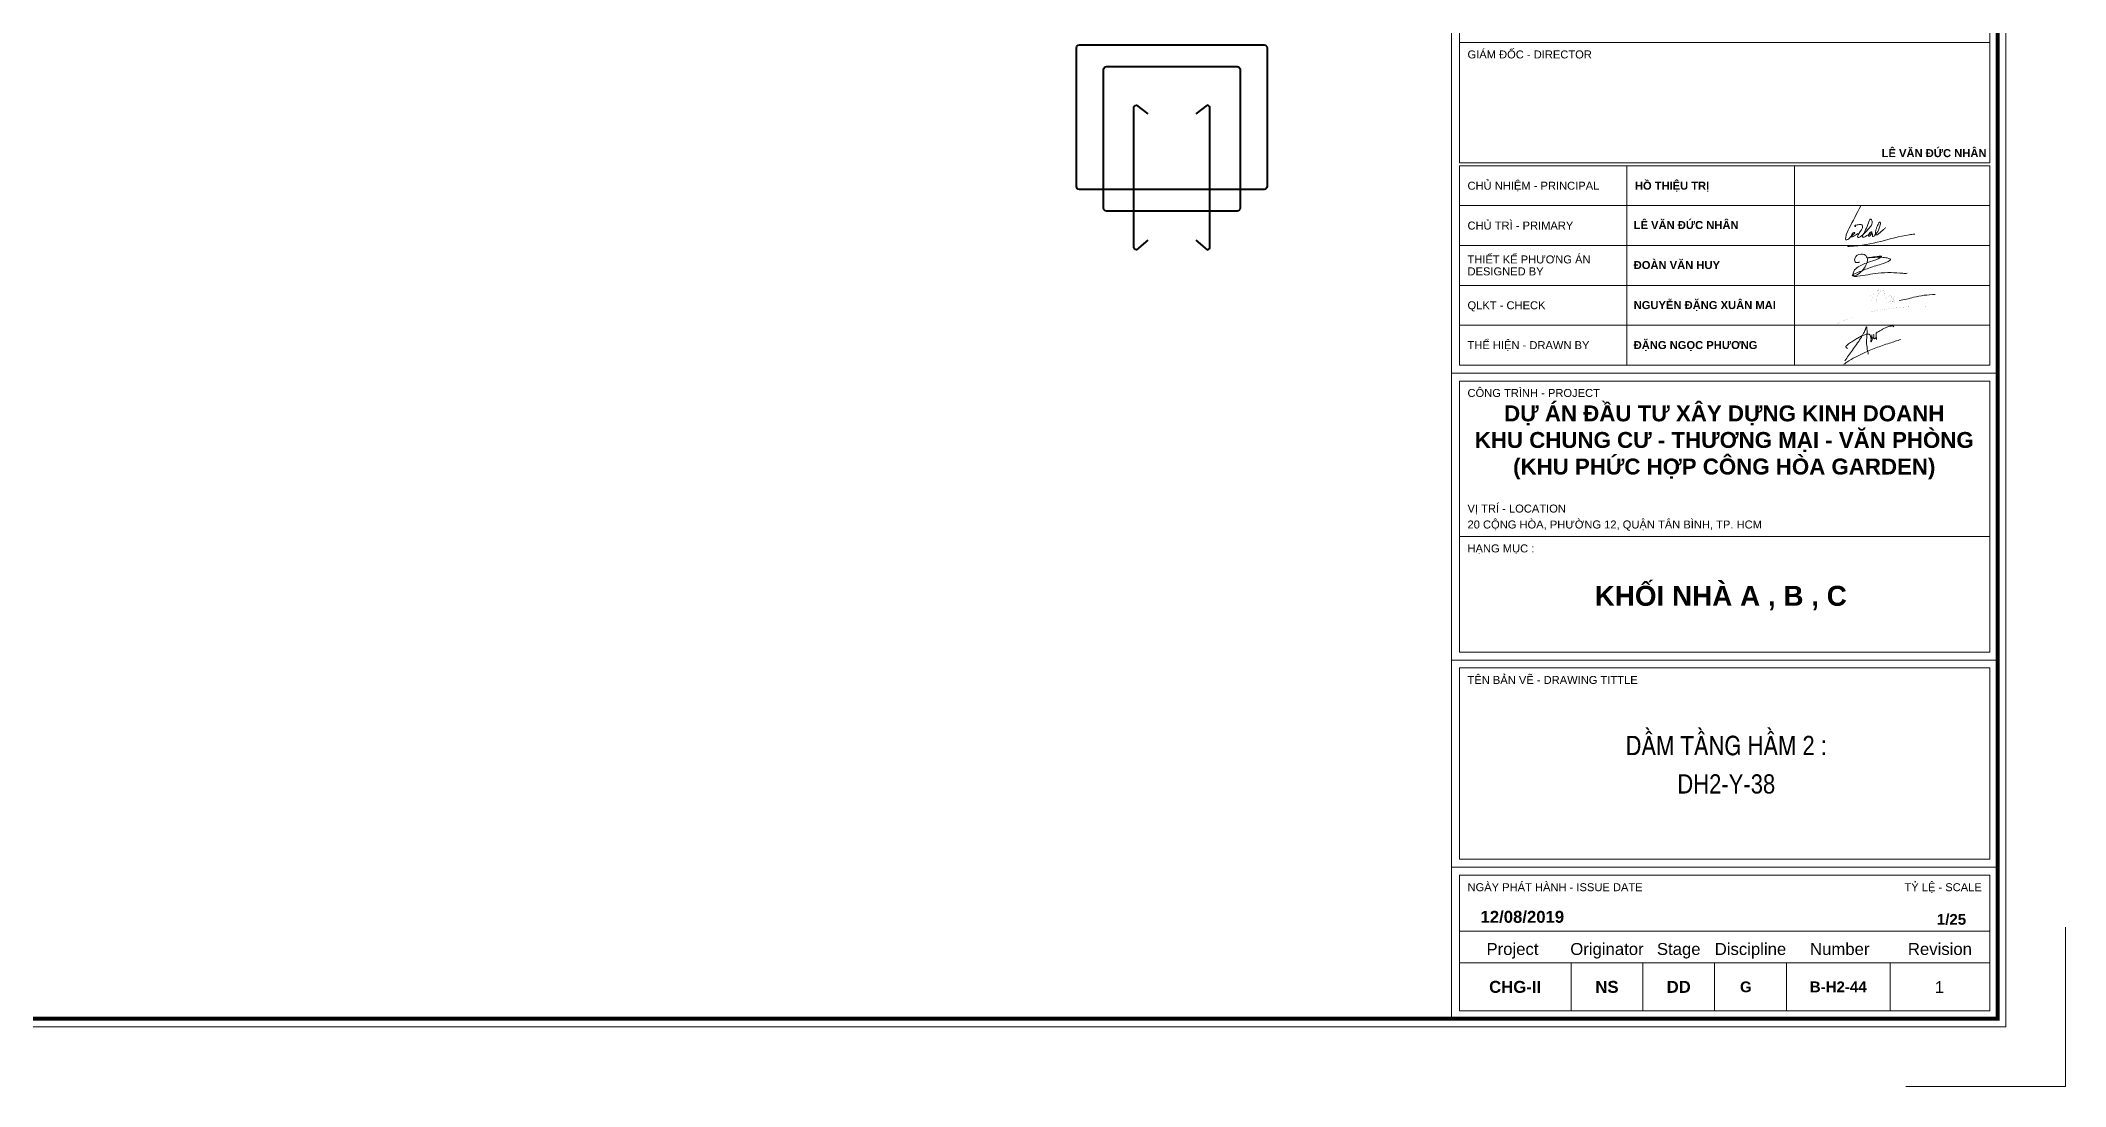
# Model space of a CAD drawing. Header units: millimetres. Extents: x 3014920 to 3563667, y -1638653 to -1356471.
# Drawn here: x 3550499 to 3563667, y -1621074 to -1614271 of the extents above; entities that cross this region are included whole.
import ezdxf
from ezdxf.enums import TextEntityAlignment as Align

# ---------------------------------------------------------------- set-up
doc = ezdxf.new("R2010")
doc.units = ezdxf.units.MM
doc.header["$MEASUREMENT"] = 0
doc.linetypes.add('CENTER', pattern=[2, 1.25, -0.25, 0.25, -0.25])
doc.layers.get('0').update_dxf_attribs({"lineweight": 9})
doc.layers.get('Defpoints').update_dxf_attribs({"color": 10, "lineweight": 0})
for name, color, linetype, lineweight in [('CDAI', 21, 'Continuous', 40), ('CHG_XX_Khung ten$0$TEXT', 7, 'Continuous', 15), ('CHUNHO', 7, 'CENTER', 13), ('CHUTO', 51, 'Continuous', 15)]:
    doc.layers.add(name, color=color, linetype=linetype, lineweight=lineweight)
doc.styles.add('ArialB', font='arialbd.ttf')
doc.styles.add('CHG_XX_Khung ten$0$A1 BORDER$0$ARIAL', font='arial.ttf')
doc.styles.add('CHG_XX_Khung ten$0$A1 BORDER$0$Arial - Bold', font='arialbd.ttf', dxfattribs={"height": 2.5})
doc.styles.add('CHG_XX_Khung ten$0$arial', font='arial.ttf')
doc.styles.add('CHG_XX_Khung ten$0$Arial - Bold', font='arialbd.ttf')
doc.styles.add('CHG_XX_Khung ten$0$title block pccc$0$ARIAL', font='arial.ttf')
doc.styles.add('CHG_XX_Khung ten$0$title block pccc$0$Arial - Bold', font='arialbd.ttf', dxfattribs={"height": 2.5})
doc.styles.add('Star-HelCon', font='VHELVCN_0.TTF')

# ---------------------------------------------------------------- blocks, each defined once
blk = doc.blocks.new('CHG_XX_Khung ten')
for p, q in [((687, 577), (687, 17)), ((687, 179), (824, 179)), ((687, 107), (824, 107)), ((687, 55), (824, 55))]:
    blk.add_line(p, q)
at = {"color": 9, "linetype": 'Continuous'}
for p, q in [((731, 231), (731, 181)), ((773, 231), (773, 181))]:
    blk.add_line(p, q, dxfattribs=at)
at = {"linetype": 'Continuous'}
for p, q in [((689, 39), (822, 39)), ((716.98, 31), (716.98, 19)), ((734.98, 31), (734.98, 19)), ((752.98, 31), (752.98, 19)), ((770.98, 31), (770.98, 19)), ((797, 31), (797, 19))]:
    blk.add_line(p, q, dxfattribs=at)
blk.add_lwpolyline([(15, 579), (826, 579), (826, 15), (15, 15)], close=True)
at = {"color": 4, "linetype": 'Continuous', "const_width": 1}
blk.add_lwpolyline([(17, 577), (824, 577), (824, 17), (17, 17)], close=True, dxfattribs=at)
at = {"linetype": 'Continuous'}
for points in [[(689, 289.93), (822, 289.93), (822, 261.93), (689, 261.93)], [(689, 177), (822, 177), (822, 138), (689, 138)], [(689, 109), (822, 109), (822, 138), (689, 138)], [(689, 105), (822, 105), (822, 57), (689, 57)], [(689, 53), (822, 53), (822, 31), (689, 31)], [(822, 19), (689, 19), (689, 31), (822, 31)]]:
    blk.add_lwpolyline(points, close=True, dxfattribs=at)
at = {"color": 9, "linetype": 'Continuous'}
for points in [[(689, 261.93), (822, 261.93), (822, 231.73), (689, 231.73)], [(822, 221), (689, 221), (689, 231), (822, 231)], [(822, 211), (689, 211), (689, 221), (822, 221)], [(822, 201), (689, 201), (689, 211), (822, 211)], [(822, 191), (689, 191), (689, 201), (822, 201)], [(822, 181), (689, 181), (689, 191), (822, 191)]]:
    blk.add_lwpolyline(points, close=True, dxfattribs=at)
blk.add_lwpolyline([(822, 211), (689, 211), (822, 211)], dxfattribs=at)
at = {"color": 1}
for points in [[(785.63, 182.08), (787.56, 184.76), (789.61, 187.7), (790.35, 188.98), (790.79, 189.92), (791.06, 190.59), (791.21, 189.09), (791.18, 188.31), (791.14, 187.75), (791.09, 186.47), (791.21, 185.58), (791.42, 184.31), (791.51, 183.99), (791.51, 183.74)], [(786.29, 185.19), (785.86, 185.61), (786.06, 185.86), (787.11, 186.7), (788.17, 187.35), (789.1, 187.9), (790.12, 188.41), (790.69, 188.61), (791.04, 188.74), (791.47, 188.79), (791.73, 188.72), (791.92, 188.61), (792.08, 188.33), (792.16, 188.06), (792.21, 187.84), (792.21, 187.27), (792.2, 187.05), (792.23, 186.85), (792.39, 187.1), (792.48, 187.84), (792.46, 188.12), (792.44, 188.61), (792.46, 188.03), (792.53, 187.67), (792.73, 187.74), (792.86, 187.87), (792.9, 188.09), (792.9, 188.28), (792.87, 188.7), (792.91, 188.19), (792.93, 187.79), (792.94, 187.69), (793.11, 187.61), (793.31, 187.73), (793.45, 187.93), (793.48, 188.22), (793.48, 188.64), (793.48, 189.05), (793.48, 188.49), (793.56, 187.84), (793.63, 187.45), (793.48, 188.6), (793.51, 188.92), (794.2, 189.45), (794.72, 189.76), (795.44, 190.17), (796.2, 190.5), (796.65, 190.69), (797.26, 190.79), (797.77, 190.74), (797.95, 190.55)], [(785.43, 181.21), (786.17, 181.73), (788.31, 183), (790.34, 184), (791.77, 184.64), (795.08, 185.91), (796.87, 186.5), (799.7, 187.42)]]:
    blk.add_spline(points, degree=3, dxfattribs=at)
at = {"layer": 'CHG_XX_Khung ten$0$TEXT', "color": 1}
blk.add_lwpolyline([(801.29, 204.04, -0.124137), (800.16, 204.02, 0.028888), (797.25, 204.19, 0.026156), (793.98, 204.04, 0.007061), (788.86, 203.28, -0.091769), (787.85, 203.27, -0.25841), (787.51, 203.62, -0.039719), (788.28, 204, -0.004242), (791.23, 205.18, -0.019244), (794.8, 206.31, 0.094204), (797.02, 207.28, 0.504882), (796.98, 207.63, 0.07616), (796.3, 207.87, 0.041135), (794.97, 208.03, 0.034641), (791.34, 207.9, 0.01407), (792.8, 208.12, 0.003668), (794.71, 208.36, -0.800617), (794.79, 208.18, -0.093248), (793.21, 207.32, 0.020479), (791.05, 206.59, 0.096842), (788.38, 205.18, 0.259163), (787.77, 203.63, 0.564182), (788.17, 203.39, 0.087383), (789.69, 204.36, 0.156422), (791.35, 207.23, 0.228987), (790.91, 208.45, 0.272068), (789.19, 208.76, 0.293527), (788.08, 207.43, 0.171419), (788.25, 206.94, 0.281707), (788.69, 206.7, 0.217513), (789.34, 206.92)], format="xyb", dxfattribs=at)
at = {"layer": 'CHG_XX_Khung ten$0$TEXT', "color": 1, "const_width": 0.0121}
for points in [[(791.6, 198.34, 0.143835), (794.1, 199.89, -0.075685), (793.5, 197.02, -0.172299), (794.95, 199.92, -0.299798), (795.6, 198.96, -0.170508), (795.36, 197.75, 0.168316), (795.11, 197.03)], [(791.95, 196.04, -0.054469), (792.33, 197.1, 0.103257), (792.78, 199.38)], [(797.47, 197.92, 0.401177), (797.3, 198.32, 0.483935), (795.9, 197.43, 0.196997), (796.02, 196.61, 0.296639), (796.38, 196.53, 0.183057), (797.12, 197.39)], [(797.48, 198.09, 0.142769), (797.07, 197.1, 0.220826), (797.29, 196.56, 0.106687), (798.07, 198.16, 0.181562), (797.64, 197.4, -0.039872), (797.25, 196.09, -0.060225), (798.09, 197.69, 0.017174), (797.52, 196.45, -0.149286), (799.3, 197.16)], [(806.31, 195.73, -0.026807), (805.12, 195.66, 0.027369), (800.25, 195.52, 0.022423), (795.26, 194.89, 0.038275), (791.04, 194.04, 0.053272), (785.95, 192.37, 0.118692), (783.44, 190.96)]]:
    blk.add_lwpolyline(points, format="xyb", dxfattribs=at)
at = {"layer": 'CHG_XX_Khung ten$0$TEXT', "color": 1}
for centre, radius, start, end in [((808.51, 174.85), 23.83, 90.5448, 103.6788), ((793.37, 230.45), 33.81, 280.1185, 286.3373)]:
    blk.add_arc(centre, radius, start, end, dxfattribs=at)
for points in [[(789.62, 220.97), (786.72, 215.31), (785.87, 213.03), (785.94, 212.46), (786.42, 212.53), (787.18, 213.24), (787.77, 213.73), (788.12, 214.16), (788.07, 214.29), (787.94, 214.27), (787.28, 213.56), (787.2, 213.33), (787.26, 213.21), (787.44, 213.16), (787.7, 213.23), (788.87, 214.02)], [(786.22, 211.12), (786.28, 210.87), (786.71, 210.78), (801.78, 213.69), (803.18, 213.88)], [(788.4, 215.73), (788.18, 215.82), (788.21, 216), (788.32, 216.07), (788.7, 216.16), (789.23, 216.24), (789.76, 216.24), (790.01, 216.08), (790.1, 215.79), (790.05, 215.41), (788.96, 213.65), (788.88, 213.4), (788.88, 213.13), (789, 213.02), (789.17, 213.01), (789.51, 213.17), (790.77, 214.27), (791.67, 215.27), (792.3, 216.07), (792.5, 216.66), (792.49, 217.11), (792.33, 217.45), (792.13, 217.58), (791.94, 217.52), (791.73, 217.16), (790.12, 213.5), (790.04, 213.21), (790.14, 213.12), (791.53, 213.7), (792.32, 214.06), (792.42, 214.24), (792.36, 214.39), (792.17, 214.35), (791.86, 214.12), (791.68, 213.82), (791.57, 213.47), (791.67, 213.35), (791.96, 213.42), (792.51, 213.89), (792.61, 213.78), (792.55, 213.52), (792.61, 213.3), (792.77, 213.25), (793.05, 213.46), (794.1, 214.86), (794.42, 215.85), (794.57, 216.45), (794.53, 216.83), (794.42, 216.89), (794.27, 216.8), (794.14, 216.57), (793.62, 215.47), (793.41, 214.74), (793.36, 214.18), (793.41, 213.82), (793.56, 213.67), (793.77, 213.71), (794.19, 213.99), (795.35, 214.98), (795.89, 215.51)]]:
    blk.add_spline(points, degree=3, dxfattribs=at)
at = {"layer": 'Defpoints', "color": 1, "ltscale": 2}
blk.add_lwpolyline([(800.94, 0), (841, 0), (841, 40)], dxfattribs=at)
for s, height, style, p in [('GIÁM ĐỐC - DIRECTOR', 2, 'CHG_XX_Khung ten$0$title block pccc$0$ARIAL', (691, 258.93)), ('CHỦ NHIỆM - PRINCIPAL', 2, 'CHG_XX_Khung ten$0$title block pccc$0$ARIAL', (691, 226)), ('HỒ THIỆU TRỊ', 2, 'CHG_XX_Khung ten$0$title block pccc$0$Arial - Bold', (733, 226)), ('CHỦ TRÌ - PRIMARY', 2, 'CHG_XX_Khung ten$0$title block pccc$0$ARIAL', (691, 216)), ('LÊ VĂN ĐỨC NHÂN', 2.0073, 'CHG_XX_Khung ten$0$Arial - Bold', (732.68, 216.13)), ('THIẾT KẾ PHƯƠNG ÁN', 2, 'CHG_XX_Khung ten$0$title block pccc$0$ARIAL', (691, 207.5)), ('DESIGNED BY', 2, 'CHG_XX_Khung ten$0$title block pccc$0$ARIAL', (691, 204.5)), ('ĐOÀN VĂN HUY', 2.0073, 'CHG_XX_Khung ten$0$Arial - Bold', (732.68, 206.09)), ('QLKT - CHECK', 2, 'CHG_XX_Khung ten$0$title block pccc$0$ARIAL', (691, 196)), ('NGUYỄN ĐẶNG XUÂN MAI', 2.0073, 'CHG_XX_Khung ten$0$Arial - Bold', (732.68, 196.05)), ('THỂ HIỆN - DRAWN BY', 2, 'CHG_XX_Khung ten$0$title block pccc$0$ARIAL', (691, 186)), ('ĐẶNG NGỌC PHƯƠNG', 2.0073, 'CHG_XX_Khung ten$0$Arial - Bold', (732.68, 186.02)), ('CÔNG TRÌNH - PROJECT', 2, 'CHG_XX_Khung ten$0$A1 BORDER$0$ARIAL', (691, 174)), ('VỊ TRÍ - LOCATION', 2, 'CHG_XX_Khung ten$0$A1 BORDER$0$ARIAL', (691, 145)), ('20 CỘNG HÒA, PHƯỜNG 12, QUẬN TÂN BÌNH, TP. HCM', 2, 'CHG_XX_Khung ten$0$A1 BORDER$0$ARIAL', (691, 141)), ('HẠNG MỤC :', 2, 'CHG_XX_Khung ten$0$A1 BORDER$0$ARIAL', (691, 135)), ('TÊN BẢN VẼ - DRAWING TITTLE', 2, 'CHG_XX_Khung ten$0$A1 BORDER$0$ARIAL', (691, 102)), ('NGÀY PHÁT HÀNH - ISSUE DATE', 2, 'CHG_XX_Khung ten$0$A1 BORDER$0$ARIAL', (691, 50))]:
    blk.add_text(s, height=height, dxfattribs=dict(style=style)).set_placement(p, align=Align.MIDDLE_LEFT)
for s, height, style, p in [('LÊ VĂN ĐỨC NHÂN', 2.0073, 'CHG_XX_Khung ten$0$Arial - Bold', (821.19, 234.17)), ('TỶ LỆ - SCALE', 2, 'CHG_XX_Khung ten$0$A1 BORDER$0$ARIAL', (820, 50))]:
    blk.add_text(s, height=height, dxfattribs=dict(style=style)).set_placement(p, align=Align.MIDDLE_RIGHT)
for s, style, p in [('12/08/2019', 'CHG_XX_Khung ten$0$A1 BORDER$0$Arial - Bold', (704.75, 42.57)), ('Project', 'CHG_XX_Khung ten$0$A1 BORDER$0$ARIAL', (702.28, 34.5)), ('Originator', 'CHG_XX_Khung ten$0$A1 BORDER$0$ARIAL', (725.98, 34.5)), ('Stage', 'CHG_XX_Khung ten$0$A1 BORDER$0$ARIAL', (743.98, 34.5)), ('Discipline', 'CHG_XX_Khung ten$0$A1 BORDER$0$ARIAL', (761.98, 34.5)), ('Number', 'CHG_XX_Khung ten$0$A1 BORDER$0$ARIAL', (784.37, 34.5)), ('Revision', 'CHG_XX_Khung ten$0$A1 BORDER$0$ARIAL', (809.5, 34.5)), ('CHG-II', 'CHG_XX_Khung ten$0$A1 BORDER$0$Arial - Bold', (702.94, 25)), ('NS', 'CHG_XX_Khung ten$0$A1 BORDER$0$Arial - Bold', (725.98, 25)), ('DD', 'CHG_XX_Khung ten$0$A1 BORDER$0$Arial - Bold', (743.98, 25)), ('1', 'CHG_XX_Khung ten$0$arial', (809.36, 24.93))]:
    blk.add_text(s, height=3, dxfattribs=dict(style=style)).set_placement(p, align=Align.MIDDLE_CENTER)
at = {"attachment_point": 2, "style": 'CHG_XX_Khung ten$0$A1 BORDER$0$Arial - Bold'}
for s, insert, char_height, width in [('DỰ ÁN ĐẦU TƯ XÂY DỰNG KINH DOANH\\PKHU CHUNG CƯ - THƯƠNG MẠI - VĂN PHÒNG\\P(KHU PHỨC HỢP CÔNG HÒA GARDEN)', (755.4, 170.88), 4, 159.8745), ('KHỐI NHÀ A , B , C', (754.52, 125.61), 5, 104.1229)]:
    blk.add_mtext(s, dxfattribs=dict(at, insert=insert, char_height=char_height, width=width))

msp = doc.modelspace()

# ---------------------------------------------------------------- linework, layer by layer
at = {"layer": 'CDAI'}
for points in [[(3557254.41615, -1614299.32), (3558456.91615, -1614299.32, -0.4142135624), (3558475.66615, -1614318.07), (3558475.66615, -1615220.57, -0.4142135624), (3558456.91615, -1615239.32), (3557254.41615, -1615239.32, -0.4142135624), (3557235.66615, -1615220.57), (3557235.66615, -1614318.07, -0.4142135624)], [(3557430.84472, -1614440.75629), (3558280.48758, -1614440.75629, -0.4142135624), (3558299.23758, -1614459.50629), (3558299.23758, -1615362.00629, -0.4142135624), (3558280.48758, -1615380.75629), (3557430.84472, -1615380.75629, -0.4142135624), (3557412.09472, -1615362.00629), (3557412.09472, -1614459.50629, -0.4142135624)]]:
    msp.add_lwpolyline(points, format="xyb", close=True, dxfattribs=at)
for points in [[(3557699.5664, -1615568.75955), (3557626.72384, -1615631.69297, -0.4142135624), (3557607.97384, -1615612.94297), (3557607.97384, -1614710.44297, -0.4142135624), (3557626.72384, -1614691.69297), (3557699.5664, -1614748.09774)], [(3558011.7659, -1615568.75955), (3558084.60846, -1615631.69297, 0.4142135624), (3558103.35846, -1615612.94297), (3558103.35846, -1614710.44297, 0.4142135624), (3558084.60846, -1614691.69297), (3558011.7659, -1614748.09774)]]:
    msp.add_lwpolyline(points, format="xyb", dxfattribs=at)

# ---------------------------------------------------------------- texts
at = {"layer": 'CHUNHO', "style": 'Star-HelCon'}
for s, p in [('DAÀM TAÀNG HAÀM 2 :', (3561461.15978, -1618918.83476)), ('DH2-Y-38', (3561461.15978, -1619168.83476))]:
    msp.add_text(s, height=125, dxfattribs=at).set_placement(p, align=Align.CENTER)
at = {"layer": 'CHUTO', "color": 7, "style": 'ArialB'}
msp.add_text('1/25', height=70, dxfattribs=at).set_placement((3562830.62872, -1620022.15901))
for s, p in [('G', (3561588.60971, -1620461.20976)), ('B-H2-44', (3562189.26921, -1620461.20976))]:
    msp.add_text(s, height=70, dxfattribs=at).set_placement(p, align=Align.CENTER)

# ---------------------------------------------------------------- next in the draw order: block references
at = {"color": 5, "xscale": 25.92478421704392, "yscale": 25.92478421704392, "zscale": 25.92478421704392}
msp.add_blockref('CHG_XX_Khung ten', (3541864.47199, -1621074.38806), dxfattribs=at)

doc.saveas('drawing.dxf')
